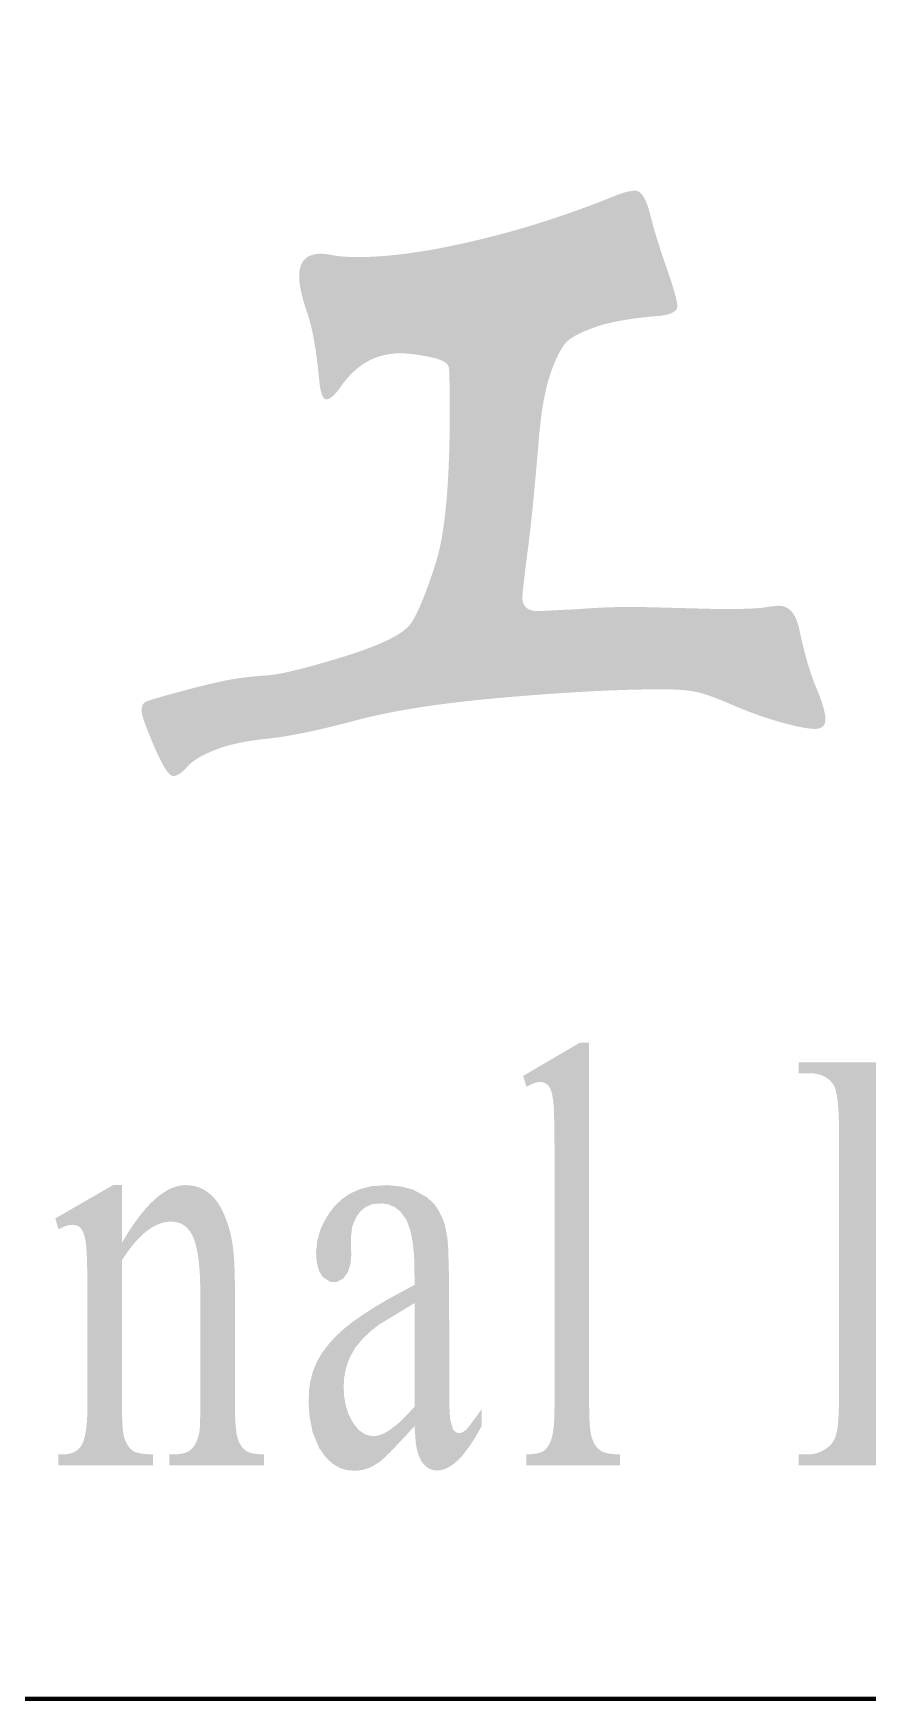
# Model space of a CAD drawing. Header units: millimetres. Extents: x -705761 to 1364679, y -410401 to 446404.
# Drawn here: x -525366 to -524758, y 172776 to 173988 of the extents above; entities that cross this region are included whole.
import ezdxf
from ezdxf.enums import TextEntityAlignment as Align

# ---------------------------------------------------------------- set-up
doc = ezdxf.new("R2010")
doc.units = ezdxf.units.MM
doc.layers.add('TK', color=7, linetype='Continuous')
doc.layers.add('模板-签名-公用', color=3, linetype='Continuous')
doc.layers.add('图框', color=7, linetype='Continuous', lineweight=13)
doc.styles.get("Standard").update_dxf_attribs({"font": 'arial.ttf'})
doc.styles.add('Style-仿宋_GB2312', font='')
doc.styles.add('宋体', font='', dxfattribs={"width": 0.7, "height": 2.5})
doc.styles.add('宋体_1', font='', dxfattribs={"width": 0.7, "height": 2.386364})
doc.styles.get('Style-仿宋_GB2312').set_extended_font_data('仿宋_GB2312')
doc.styles.get('宋体').set_extended_font_data('SimSun')
doc.styles.get('宋体_1').set_extended_font_data('SimSun')

# ---------------------------------------------------------------- blocks, each defined once
blk = doc.blocks.new('BSIET_专用图框_A3_7')
at = {"layer": '图框', "lineweight": 100}
blk.add_lwpolyline([(-395, 292), (-5, 292), (-5, 5), (-395, 5)], close=True, dxfattribs=at)
at = {"layer": 'TK', "style": '宋体', "width": 0.7, "flags": 3}
for tag, p in [('LZHQ_N会签6_T6_H6', (-407.253, 57.082)), ('LZHQ_N会签5_T6_H6', (-407.253, 49.082)), ('LZHQ_N会签4_T6_H6', (-407.253, 41.082)), ('LZHQ_N会签3_T6_H6', (-407.253, 33.082)), ('LZHQ_N会签2_T6_H6', (-407.253, 25.082)), ('LZHQ_N会签1_T6_H6', (-407.253, 17.082))]:
    blk.add_attdef(tag, text='', height=2.5, dxfattribs=at).set_placement(p, align=Align.MIDDLE)
at = {"layer": '模板-签名-公用', "style": '宋体', "width": 0.7}
blk.add_attdef('LZTQINS', text='', height=2, dxfattribs=at).set_placement((-5, 5), align=Align.MIDDLE)
at = {"layer": '模板-签名-公用', "style": '宋体', "width": 0.7, "flags": 3}
blk.add_attdef('LZFRAME', (-40.909, 2.064), '', height=3, dxfattribs=at)
blk = doc.blocks.new('BSIET_材料表_7')
at = {"layer": '图框', "linetype": 'Continuous', "lineweight": 20}
h = blk.add_hatch(color=7, dxfattribs=at)
edge = h.paths.add_edge_path()
edge.add_spline(control_points=[(-82.984, 7.957), (-83.016, 7.957), (-83.089, 7.945)], knot_values=[0, 0, 0, 1, 1, 1], degree=2, periodic=0)
edge.add_spline(control_points=[(-83.089, 7.945), (-83.163, 7.933), (-83.411, 7.933)], knot_values=[0, 0, 0, 1, 1, 1], degree=2, periodic=0)
edge.add_line((-83.411, 7.933), (-84.023, 7.949))
edge.add_spline(control_points=[(-84.023, 7.949), (-84.253, 7.949), (-84.437, 7.933)], knot_values=[0, 0, 0, 1, 1, 1], degree=2, periodic=0)
edge.add_line((-84.437, 7.933), (-84.737, 7.918))
edge.add_spline(control_points=[(-84.737, 7.918), (-84.852, 7.918), (-84.852, 8.019)], knot_values=[0, 0, 0, 1, 1, 1], degree=2, periodic=0)
edge.add_spline(control_points=[(-84.852, 8.019), (-84.852, 8.058), (-84.814, 8.354)], knot_values=[0, 0, 0, 1, 1, 1], degree=2, periodic=0)
edge.add_spline(control_points=[(-84.814, 8.354), (-84.775, 8.65), (-84.731, 9.187)], knot_values=[0, 0, 0, 1, 1, 1], degree=2, periodic=0)
edge.add_spline(control_points=[(-84.731, 9.187), (-84.705, 9.483), (-84.645, 9.655)], knot_values=[0, 0, 0, 1, 1, 1], degree=2, periodic=0)
edge.add_spline(control_points=[(-84.645, 9.655), (-84.584, 9.826), (-84.527, 9.881)], knot_values=[0, 0, 0, 1, 1, 1], degree=2, periodic=0)
edge.add_spline(control_points=[(-84.527, 9.881), (-84.469, 9.935), (-84.31, 9.99)], knot_values=[0, 0, 0, 1, 1, 1], degree=2, periodic=0)
edge.add_spline(control_points=[(-84.31, 9.99), (-84.151, 10.044), (-83.851, 10.068)], knot_values=[0, 0, 0, 1, 1, 1], degree=2, periodic=0)
edge.add_spline(control_points=[(-83.851, 10.068), (-83.724, 10.083), (-83.724, 10.138)], knot_values=[0, 0, 0, 1, 1, 1], degree=2, periodic=0)
edge.add_spline(control_points=[(-83.724, 10.138), (-83.724, 10.192), (-83.8, 10.411)], knot_values=[0, 0, 0, 1, 1, 1], degree=2, periodic=0)
edge.add_spline(control_points=[(-83.8, 10.411), (-83.877, 10.629), (-83.921, 10.804)], knot_values=[0, 0, 0, 1, 1, 1], degree=2, periodic=0)
edge.add_spline(control_points=[(-83.921, 10.804), (-83.966, 10.979), (-84.03, 10.979)], knot_values=[0, 0, 0, 1, 1, 1], degree=2, periodic=0)
edge.add_spline(control_points=[(-84.03, 10.979), (-84.093, 10.979), (-84.202, 10.932)], knot_values=[0, 0, 0, 1, 1, 1], degree=2, periodic=0)
edge.add_spline(control_points=[(-84.202, 10.932), (-84.705, 10.73), (-85.206, 10.613)], knot_values=[0, 0, 0, 1, 1, 1], degree=2, periodic=0)
edge.add_spline(control_points=[(-85.206, 10.613), (-85.706, 10.496), (-86.044, 10.496)], knot_values=[0, 0, 0, 1, 1, 1], degree=2, periodic=0)
edge.add_spline(control_points=[(-86.044, 10.496), (-86.165, 10.496), (-86.225, 10.508)], knot_values=[0, 0, 0, 1, 1, 1], degree=2, periodic=0)
edge.add_spline(control_points=[(-86.225, 10.508), (-86.286, 10.52), (-86.318, 10.52)], knot_values=[0, 0, 0, 1, 1, 1], degree=2, periodic=0)
edge.add_spline(control_points=[(-86.318, 10.52), (-86.477, 10.52), (-86.477, 10.356)], knot_values=[0, 0, 0, 1, 1, 1], degree=2, periodic=0)
edge.add_spline(control_points=[(-86.477, 10.356), (-86.477, 10.262), (-86.42, 10.095)], knot_values=[0, 0, 0, 1, 1, 1], degree=2, periodic=0)
edge.add_spline(control_points=[(-86.42, 10.095), (-86.362, 9.928), (-86.331, 9.6)], knot_values=[0, 0, 0, 1, 1, 1], degree=2, periodic=0)
edge.add_spline(control_points=[(-86.331, 9.6), (-86.318, 9.46), (-86.28, 9.46)], knot_values=[0, 0, 0, 1, 1, 1], degree=2, periodic=0)
edge.add_spline(control_points=[(-86.28, 9.46), (-86.241, 9.46), (-86.184, 9.538)], knot_values=[0, 0, 0, 1, 1, 1], degree=2, periodic=0)
edge.add_spline(control_points=[(-86.184, 9.538), (-86.012, 9.795), (-85.744, 9.795)], knot_values=[0, 0, 0, 1, 1, 1], degree=2, periodic=0)
edge.add_spline(control_points=[(-85.744, 9.795), (-85.655, 9.795), (-85.524, 9.768)], knot_values=[0, 0, 0, 1, 1, 1], degree=2, periodic=0)
edge.add_spline(control_points=[(-85.524, 9.768), (-85.394, 9.741), (-85.387, 9.69)], knot_values=[0, 0, 0, 1, 1, 1], degree=2, periodic=0)
edge.add_spline(control_points=[(-85.387, 9.69), (-85.381, 9.639), (-85.381, 9.359)], knot_values=[0, 0, 0, 1, 1, 1], degree=2, periodic=0)
edge.add_spline(control_points=[(-85.381, 9.359), (-85.381, 8.588), (-85.483, 8.268)], knot_values=[0, 0, 0, 1, 1, 1], degree=2, periodic=0)
edge.add_spline(control_points=[(-85.483, 8.268), (-85.585, 7.949), (-85.661, 7.832)], knot_values=[0, 0, 0, 1, 1, 1], degree=2, periodic=0)
edge.add_spline(control_points=[(-85.661, 7.832), (-85.738, 7.715), (-86.155, 7.586)], knot_values=[0, 0, 0, 1, 1, 1], degree=2, periodic=0)
edge.add_spline(control_points=[(-86.155, 7.586), (-86.573, 7.458), (-86.713, 7.45)], knot_values=[0, 0, 0, 1, 1, 1], degree=2, periodic=0)
edge.add_spline(control_points=[(-86.713, 7.45), (-86.853, 7.442), (-86.981, 7.419)], knot_values=[0, 0, 0, 1, 1, 1], degree=2, periodic=0)
edge.add_spline(control_points=[(-86.981, 7.419), (-87.108, 7.396), (-87.341, 7.333)], knot_values=[0, 0, 0, 1, 1, 1], degree=2, periodic=0)
edge.add_spline(control_points=[(-87.341, 7.333), (-87.573, 7.271), (-87.599, 7.255)], knot_values=[0, 0, 0, 1, 1, 1], degree=2, periodic=0)
edge.add_spline(control_points=[(-87.599, 7.255), (-87.624, 7.24), (-87.624, 7.193)], knot_values=[0, 0, 0, 1, 1, 1], degree=2, periodic=0)
edge.add_spline(control_points=[(-87.624, 7.193), (-87.624, 7.146), (-87.532, 6.932)], knot_values=[0, 0, 0, 1, 1, 1], degree=2, periodic=0)
edge.add_spline(control_points=[(-87.532, 6.932), (-87.44, 6.718), (-87.395, 6.718)], knot_values=[0, 0, 0, 1, 1, 1], degree=2, periodic=0)
edge.add_spline(control_points=[(-87.395, 6.718), (-87.35, 6.718), (-87.293, 6.784)], knot_values=[0, 0, 0, 1, 1, 1], degree=2, periodic=0)
edge.add_spline(control_points=[(-87.293, 6.784), (-87.236, 6.85), (-87.086, 6.909)], knot_values=[0, 0, 0, 1, 1, 1], degree=2, periodic=0)
edge.add_spline(control_points=[(-87.086, 6.909), (-86.936, 6.967), (-86.703, 6.99)], knot_values=[0, 0, 0, 1, 1, 1], degree=2, periodic=0)
edge.add_spline(control_points=[(-86.703, 6.99), (-86.471, 7.014), (-86.063, 7.123)], knot_values=[0, 0, 0, 1, 1, 1], degree=2, periodic=0)
edge.add_spline(control_points=[(-86.063, 7.123), (-85.655, 7.232), (-84.976, 7.29)], knot_values=[0, 0, 0, 1, 1, 1], degree=2, periodic=0)
edge.add_spline(control_points=[(-84.976, 7.29), (-84.297, 7.349), (-83.832, 7.349)], knot_values=[0, 0, 0, 1, 1, 1], degree=2, periodic=0)
edge.add_spline(control_points=[(-83.832, 7.349), (-83.692, 7.349), (-83.603, 7.333)], knot_values=[0, 0, 0, 1, 1, 1], degree=2, periodic=0)
edge.add_spline(control_points=[(-83.603, 7.333), (-83.513, 7.318), (-83.335, 7.24)], knot_values=[0, 0, 0, 1, 1, 1], degree=2, periodic=0)
edge.add_spline(control_points=[(-83.335, 7.24), (-83.156, 7.162), (-82.978, 7.111)], knot_values=[0, 0, 0, 1, 1, 1], degree=2, periodic=0)
edge.add_spline(control_points=[(-82.978, 7.111), (-82.799, 7.061), (-82.723, 7.061)], knot_values=[0, 0, 0, 1, 1, 1], degree=2, periodic=0)
edge.add_spline(control_points=[(-82.723, 7.061), (-82.646, 7.061), (-82.646, 7.131)], knot_values=[0, 0, 0, 1, 1, 1], degree=2, periodic=0)
edge.add_spline(control_points=[(-82.646, 7.131), (-82.646, 7.201), (-82.713, 7.361)], knot_values=[0, 0, 0, 1, 1, 1], degree=2, periodic=0)
edge.add_spline(control_points=[(-82.713, 7.361), (-82.78, 7.52), (-82.838, 7.793)], knot_values=[0, 0, 0, 1, 1, 1], degree=2, periodic=0)
edge.add_spline(control_points=[(-82.838, 7.793), (-82.876, 7.957), (-82.984, 7.957)], knot_values=[0, 0, 0, 1, 1, 1], degree=2, periodic=0)
h = blk.add_hatch(color=7, dxfattribs=at)
edge = h.paths.add_edge_path()
edge.add_line((-84.366, 4.776), (-84.434, 4.776))
edge.add_line((-84.434, 4.776), (-84.847, 4.534))
edge.add_line((-84.847, 4.534), (-84.822, 4.455))
edge.add_spline(control_points=[(-84.822, 4.455), (-84.761, 4.49), (-84.722, 4.49)], knot_values=[0, 0, 0, 1, 1, 1], degree=2, periodic=0)
edge.add_spline(control_points=[(-84.722, 4.49), (-84.686, 4.49), (-84.662, 4.462)], knot_values=[0, 0, 0, 1, 1, 1], degree=2, periodic=0)
edge.add_spline(control_points=[(-84.662, 4.462), (-84.639, 4.434), (-84.628, 4.357)], knot_values=[0, 0, 0, 1, 1, 1], degree=2, periodic=0)
edge.add_spline(control_points=[(-84.628, 4.357), (-84.618, 4.281), (-84.618, 3.947)], knot_values=[0, 0, 0, 1, 1, 1], degree=2, periodic=0)
edge.add_line((-84.618, 3.947), (-84.618, 2.148))
edge.add_spline(control_points=[(-84.618, 2.148), (-84.618, 1.964), (-84.638, 1.9)], knot_values=[0, 0, 0, 1, 1, 1], degree=2, periodic=0)
edge.add_spline(control_points=[(-84.638, 1.9), (-84.657, 1.835), (-84.693, 1.807)], knot_values=[0, 0, 0, 1, 1, 1], degree=2, periodic=0)
edge.add_spline(control_points=[(-84.693, 1.807), (-84.728, 1.779), (-84.824, 1.779)], knot_values=[0, 0, 0, 1, 1, 1], degree=2, periodic=0)
edge.add_line((-84.824, 1.779), (-84.824, 1.7))
edge.add_line((-84.824, 1.7), (-84.141, 1.7))
edge.add_line((-84.141, 1.7), (-84.141, 1.779))
edge.add_spline(control_points=[(-84.141, 1.779), (-84.249, 1.779), (-84.289, 1.81)], knot_values=[0, 0, 0, 1, 1, 1], degree=2, periodic=0)
edge.add_spline(control_points=[(-84.289, 1.81), (-84.328, 1.841), (-84.347, 1.902)], knot_values=[0, 0, 0, 1, 1, 1], degree=2, periodic=0)
edge.add_spline(control_points=[(-84.347, 1.902), (-84.366, 1.962), (-84.366, 2.148)], knot_values=[0, 0, 0, 1, 1, 1], degree=2, periodic=0)
edge.add_line((-84.366, 2.148), (-84.366, 4.776))
h = blk.add_hatch(color=7, dxfattribs=at)
edge = h.paths.add_edge_path()
edge.add_line((-82.257, 4.472), (-81.693, 4.472))
edge.add_spline(control_points=[(-81.693, 4.472), (-81.54, 4.472), (-81.479, 4.439)], knot_values=[0, 0, 0, 1, 1, 1], degree=2, periodic=0)
edge.add_spline(control_points=[(-81.479, 4.439), (-81.403, 4.394), (-81.365, 4.307)], knot_values=[0, 0, 0, 1, 1, 1], degree=2, periodic=0)
edge.add_spline(control_points=[(-81.365, 4.307), (-81.326, 4.22), (-81.294, 3.988)], knot_values=[0, 0, 0, 1, 1, 1], degree=2, periodic=0)
edge.add_line((-81.294, 3.988), (-81.235, 3.988))
edge.add_line((-81.235, 3.988), (-81.257, 4.633))
edge.add_line((-81.257, 4.633), (-82.841, 4.633))
edge.add_line((-82.841, 4.633), (-82.841, 4.554))
edge.add_line((-82.841, 4.554), (-82.768, 4.554))
edge.add_spline(control_points=[(-82.768, 4.554), (-82.641, 4.554), (-82.586, 4.467)], knot_values=[0, 0, 0, 1, 1, 1], degree=2, periodic=0)
edge.add_spline(control_points=[(-82.586, 4.467), (-82.547, 4.402), (-82.547, 4.122)], knot_values=[0, 0, 0, 1, 1, 1], degree=2, periodic=0)
edge.add_line((-82.547, 4.122), (-82.547, 2.22))
edge.add_spline(control_points=[(-82.547, 2.22), (-82.547, 2.004), (-82.565, 1.934)], knot_values=[0, 0, 0, 1, 1, 1], degree=2, periodic=0)
edge.add_spline(control_points=[(-82.565, 1.934), (-82.582, 1.864), (-82.63, 1.829)], knot_values=[0, 0, 0, 1, 1, 1], degree=2, periodic=0)
edge.add_spline(control_points=[(-82.63, 1.829), (-82.695, 1.779), (-82.768, 1.779)], knot_values=[0, 0, 0, 1, 1, 1], degree=2, periodic=0)
edge.add_line((-82.768, 1.779), (-82.841, 1.779))
edge.add_line((-82.841, 1.779), (-82.841, 1.7))
edge.add_line((-82.841, 1.7), (-81.258, 1.7))
edge.add_line((-81.258, 1.7), (-81.081, 2.435))
edge.add_line((-81.081, 2.435), (-81.142, 2.435))
edge.add_spline(control_points=[(-81.142, 2.435), (-81.24, 2.165), (-81.334, 2.031)], knot_values=[0, 0, 0, 1, 1, 1], degree=2, periodic=0)
edge.add_spline(control_points=[(-81.334, 2.031), (-81.407, 1.929), (-81.486, 1.895)], knot_values=[0, 0, 0, 1, 1, 1], degree=2, periodic=0)
edge.add_spline(control_points=[(-81.486, 1.895), (-81.564, 1.86), (-81.739, 1.86)], knot_values=[0, 0, 0, 1, 1, 1], degree=2, periodic=0)
edge.add_line((-81.739, 1.86), (-82.087, 1.86))
edge.add_spline(control_points=[(-82.087, 1.86), (-82.172, 1.86), (-82.202, 1.885)], knot_values=[0, 0, 0, 1, 1, 1], degree=2, periodic=0)
edge.add_spline(control_points=[(-82.202, 1.885), (-82.233, 1.91), (-82.245, 1.952)], knot_values=[0, 0, 0, 1, 1, 1], degree=2, periodic=0)
edge.add_spline(control_points=[(-82.245, 1.952), (-82.257, 1.994), (-82.257, 2.189)], knot_values=[0, 0, 0, 1, 1, 1], degree=2, periodic=0)
edge.add_line((-82.257, 2.189), (-82.257, 3.154))
edge.add_line((-82.257, 3.154), (-81.806, 3.154))
edge.add_spline(control_points=[(-81.806, 3.154), (-81.677, 3.154), (-81.614, 3.111)], knot_values=[0, 0, 0, 1, 1, 1], degree=2, periodic=0)
edge.add_spline(control_points=[(-81.614, 3.111), (-81.552, 3.068), (-81.525, 2.992)], knot_values=[0, 0, 0, 1, 1, 1], degree=2, periodic=0)
edge.add_spline(control_points=[(-81.525, 2.992), (-81.503, 2.932), (-81.482, 2.718)], knot_values=[0, 0, 0, 1, 1, 1], degree=2, periodic=0)
edge.add_line((-81.482, 2.718), (-81.427, 2.718))
edge.add_line((-81.427, 2.718), (-81.427, 3.741))
edge.add_line((-81.427, 3.741), (-81.482, 3.741))
edge.add_spline(control_points=[(-81.482, 3.741), (-81.491, 3.49), (-81.57, 3.39)], knot_values=[0, 0, 0, 1, 1, 1], degree=2, periodic=0)
edge.add_spline(control_points=[(-81.57, 3.39), (-81.629, 3.315), (-81.806, 3.315)], knot_values=[0, 0, 0, 1, 1, 1], degree=2, periodic=0)
edge.add_line((-81.806, 3.315), (-82.257, 3.315))
edge.add_line((-82.257, 3.315), (-82.257, 4.472))
h = blk.add_hatch(color=7, dxfattribs=at)
edge = h.paths.add_edge_path()
edge.add_line((-87.767, 3.319), (-87.767, 3.739))
edge.add_line((-87.767, 3.739), (-87.832, 3.739))
edge.add_line((-87.832, 3.739), (-88.252, 3.497))
edge.add_line((-88.252, 3.497), (-88.229, 3.418))
edge.add_spline(control_points=[(-88.229, 3.418), (-88.17, 3.45), (-88.127, 3.45)], knot_values=[0, 0, 0, 1, 1, 1], degree=2, periodic=0)
edge.add_spline(control_points=[(-88.127, 3.45), (-88.088, 3.45), (-88.065, 3.422)], knot_values=[0, 0, 0, 1, 1, 1], degree=2, periodic=0)
edge.add_spline(control_points=[(-88.065, 3.422), (-88.041, 3.394), (-88.03, 3.316)], knot_values=[0, 0, 0, 1, 1, 1], degree=2, periodic=0)
edge.add_spline(control_points=[(-88.03, 3.316), (-88.018, 3.239), (-88.018, 2.883)], knot_values=[0, 0, 0, 1, 1, 1], degree=2, periodic=0)
edge.add_line((-88.018, 2.883), (-88.018, 2.148))
edge.add_spline(control_points=[(-88.018, 2.148), (-88.018, 1.932), (-88.056, 1.855)], knot_values=[0, 0, 0, 1, 1, 1], degree=2, periodic=0)
edge.add_spline(control_points=[(-88.056, 1.855), (-88.093, 1.779), (-88.199, 1.779)], knot_values=[0, 0, 0, 1, 1, 1], degree=2, periodic=0)
edge.add_line((-88.199, 1.779), (-88.23, 1.779))
edge.add_line((-88.23, 1.779), (-88.23, 1.7))
edge.add_line((-88.23, 1.7), (-87.54, 1.7))
edge.add_line((-87.54, 1.7), (-87.54, 1.779))
edge.add_spline(control_points=[(-87.54, 1.779), (-87.654, 1.779), (-87.692, 1.808)], knot_values=[0, 0, 0, 1, 1, 1], degree=2, periodic=0)
edge.add_spline(control_points=[(-87.692, 1.808), (-87.729, 1.837), (-87.75, 1.9)], knot_values=[0, 0, 0, 1, 1, 1], degree=2, periodic=0)
edge.add_spline(control_points=[(-87.75, 1.9), (-87.767, 1.947), (-87.767, 2.148)], knot_values=[0, 0, 0, 1, 1, 1], degree=2, periodic=0)
edge.add_line((-87.767, 2.148), (-87.767, 3.192))
edge.add_spline(control_points=[(-87.767, 3.192), (-87.589, 3.473), (-87.41, 3.473)], knot_values=[0, 0, 0, 1, 1, 1], degree=2, periodic=0)
edge.add_spline(control_points=[(-87.41, 3.473), (-87.294, 3.473), (-87.245, 3.351)], knot_values=[0, 0, 0, 1, 1, 1], degree=2, periodic=0)
edge.add_spline(control_points=[(-87.245, 3.351), (-87.197, 3.229), (-87.197, 2.958)], knot_values=[0, 0, 0, 1, 1, 1], degree=2, periodic=0)
edge.add_line((-87.197, 2.958), (-87.197, 2.148))
edge.add_spline(control_points=[(-87.197, 2.148), (-87.197, 1.977), (-87.203, 1.945)], knot_values=[0, 0, 0, 1, 1, 1], degree=2, periodic=0)
edge.add_spline(control_points=[(-87.203, 1.945), (-87.218, 1.863), (-87.257, 1.821)], knot_values=[0, 0, 0, 1, 1, 1], degree=2, periodic=0)
edge.add_spline(control_points=[(-87.257, 1.821), (-87.295, 1.779), (-87.392, 1.779)], knot_values=[0, 0, 0, 1, 1, 1], degree=2, periodic=0)
edge.add_line((-87.392, 1.779), (-87.421, 1.779))
edge.add_line((-87.421, 1.779), (-87.421, 1.7))
edge.add_line((-87.421, 1.7), (-86.734, 1.7))
edge.add_line((-86.734, 1.7), (-86.734, 1.779))
edge.add_spline(control_points=[(-86.734, 1.779), (-86.833, 1.779), (-86.87, 1.809)], knot_values=[0, 0, 0, 1, 1, 1], degree=2, periodic=0)
edge.add_spline(control_points=[(-86.87, 1.809), (-86.907, 1.839), (-86.924, 1.893)], knot_values=[0, 0, 0, 1, 1, 1], degree=2, periodic=0)
edge.add_spline(control_points=[(-86.924, 1.893), (-86.945, 1.96), (-86.945, 2.148)], knot_values=[0, 0, 0, 1, 1, 1], degree=2, periodic=0)
edge.add_line((-86.945, 2.148), (-86.945, 2.993))
edge.add_spline(control_points=[(-86.945, 2.993), (-86.945, 3.261), (-86.978, 3.391)], knot_values=[0, 0, 0, 1, 1, 1], degree=2, periodic=0)
edge.add_spline(control_points=[(-86.978, 3.391), (-87.027, 3.577), (-87.108, 3.658)], knot_values=[0, 0, 0, 1, 1, 1], degree=2, periodic=0)
edge.add_spline(control_points=[(-87.108, 3.658), (-87.19, 3.739), (-87.303, 3.739)], knot_values=[0, 0, 0, 1, 1, 1], degree=2, periodic=0)
edge.add_spline(control_points=[(-87.303, 3.739), (-87.524, 3.739), (-87.767, 3.319)], knot_values=[0, 0, 0, 1, 1, 1], degree=2, periodic=0)
at = {"layer": '图框', "linetype": 'Continuous', "lineweight": 25, "extrusion": (0, 0, -1)}
for points in [[(85.474, 1.661), (85.451, 1.663), (85.417, 1.672), (85.385, 1.687), (85.352, 1.709), (85.321, 1.736), (85.29, 1.768), (85.238, 1.836), (85.198, 1.897), (85.148, 1.986), (85.149, 2.106), (85.238, 1.986), (85.252, 1.969), (85.268, 1.953), (85.285, 1.941), (85.304, 1.935), (85.319, 1.935), (85.333, 1.939), (85.345, 1.947), (85.357, 1.96), (85.378, 2.035), (85.383, 2.116), (85.386, 3.062), (85.392, 3.28), (85.398, 3.356), (85.416, 3.448), (85.432, 3.494), (85.466, 3.562), (85.496, 3.604), (85.545, 3.65), (85.65, 3.707), (85.734, 3.729), (85.837, 3.739), (85.952, 3.731), (86.031, 3.711), (86.105, 3.679), (86.161, 3.641), (86.22, 3.585), (86.259, 3.534), (86.295, 3.475), (86.322, 3.416), (86.346, 3.33), (86.354, 3.248), (86.35, 3.181), (86.333, 3.115), (86.305, 3.07), (86.251, 3.035), (86.204, 3.034), (86.156, 3.059), (86.121, 3.108), (86.103, 3.169), (86.098, 3.228), (86.1, 3.364), (86.091, 3.437), (86.064, 3.503), (86.029, 3.551), (85.991, 3.581), (85.94, 3.602), (85.874, 3.606), (85.824, 3.598), (85.784, 3.58), (85.744, 3.551), (85.695, 3.485), (85.667, 3.408), (85.65, 3.32), (85.64, 3.219), (85.636, 3.006), (85.637, 1.986), (85.628, 1.861), (85.621, 1.819), (85.611, 1.781), (85.591, 1.735), (85.575, 1.712), (85.555, 1.692), (85.539, 1.679), (85.517, 1.669), (85.494, 1.663)], [(86.061, 1.659), (86.014, 1.666), (85.954, 1.686), (85.888, 1.725), (85.818, 1.791), (85.755, 1.858), (85.696, 1.92), (85.637, 1.985), (85.636, 2.127), (85.693, 2.065), (85.759, 2.001), (85.819, 1.955), (85.857, 1.933), (85.898, 1.917), (85.94, 1.911), (85.993, 1.922), (86.043, 1.956), (86.084, 2.007), (86.119, 2.074), (86.139, 2.139), (86.15, 2.206), (86.153, 2.268), (86.15, 2.333), (86.14, 2.391), (86.123, 2.448), (86.104, 2.493), (86.067, 2.557), (86.019, 2.615), (85.962, 2.671), (85.898, 2.722), (85.636, 2.881), (85.636, 3.013), (85.828, 2.91), (85.922, 2.854), (86.017, 2.793), (86.103, 2.732), (86.152, 2.692), (86.214, 2.635), (86.256, 2.589), (86.31, 2.518), (86.35, 2.448), (86.378, 2.38), (86.397, 2.303), (86.405, 2.243), (86.408, 2.153), (86.401, 2.052), (86.378, 1.937), (86.33, 1.823), (86.286, 1.761), (86.237, 1.713), (86.18, 1.679), (86.123, 1.663)]]:
    blk.add_hatch(color=7, dxfattribs=at).paths.add_polyline_path(points)
at = {"layer": '图框', "color": 7, "linetype": 'Continuous', "lineweight": 100}
blk.add_line((-390, 0), (0, 0), dxfattribs=at)
at = {"layer": '图框', "color": 7, "style": 'Style-仿宋_GB2312', "width": 0.7}
for tag, height, p in [('质量', 3, (-191, 52.5)), ('比例', 3, (-191, 45.5)), ('出图日期', 3, (-191, 38.5)), ('总页数', 4, (-19.517, 35.142)), ('页码', 4, (-38.162, 35.008)), ('版本号', 2.5, (-6.095, 34.926)), ('专业', 3, (-191, 31.5)), ('项目编号', 3, (-191, 24.5)), ('图号', 4, (-24, 21)), ('设计阶段', 3, (-220, 17.5))]:
    blk.add_attdef(tag, text='', height=height, dxfattribs=at).set_placement(p, align=Align.MIDDLE)
at = {"layer": '图框', "style": '宋体_1', "width": 0.7, "flags": 3}
for tag, height, p in [('N审定_T5', 2.5, (-250.932, 52.29)), ('N审核_T5', 2.5, (-250.932, 45.29)), ('N校对_T5', 2.5, (-250.932, 38.29)), ('LZCO_NCB-W67-H36-D10_T7', 3, (-322.972, 34.135)), ('LZCO_NCB-W67-H36-D10_T7', 3, (-322.972, 34.135)), ('N设计_T5', 2.5, (-250.932, 31.29)), ('N制图_T5', 2.5, (-250.932, 24.29))]:
    blk.add_attdef(tag, text='', height=height, dxfattribs=at).set_placement(p, align=Align.MIDDLE_CENTER)
for tag, p in [('N审定_T6_H12_MV0.5_W15', (-231.906, 51.507)), ('N审核_T6_H12_MV0.5_W15', (-231.906, 44.507)), ('N校对_T6_H12_MV0.5_W15', (-231.906, 37.507)), ('N设计_T6_H12_MV0.5_W15', (-231.906, 30.507)), ('N制图_T6_H12_MV0.5_W15', (-231.906, 23.507))]:
    blk.add_attdef(tag, text='', height=1.5, dxfattribs=at).set_placement(p, align=Align.CENTER)
at = {"layer": '图框', "color": 7, "lineweight": 30, "width": 0.7, "flags": 104}
for tag, p in [('项目名称', (-79.178, 49.101)), ('子项', (-111.074, 34.832)), ('图名', (-111, 21))]:
    blk.add_attdef(tag, text='', height=4, dxfattribs=at).set_placement(p, align=Align.MIDDLE_CENTER)
at = {"layer": '图框', "style": '宋体', "width": 0.7, "flags": 3}
blk.add_attdef('LZBARCODE_T1', text='', height=3, dxfattribs=at).set_placement((-364.444, 3.341), align=Align.BOTTOM_RIGHT)

msp = doc.modelspace()

# ---------------------------------------------------------------- block references
at = {"layer": '图框', "color": 7, "linetype": 'Continuous', "lineweight": 13, "xscale": 100, "yscale": 100, "zscale": 100}
for name, p in [('BSIET_专用图框_A3_7', (-516024.39, 172275.8)), ('BSIET_材料表_7', (-516524.39, 172775.8))]:
    msp.add_blockref(name, p, dxfattribs=at)

doc.saveas('drawing.dxf')
